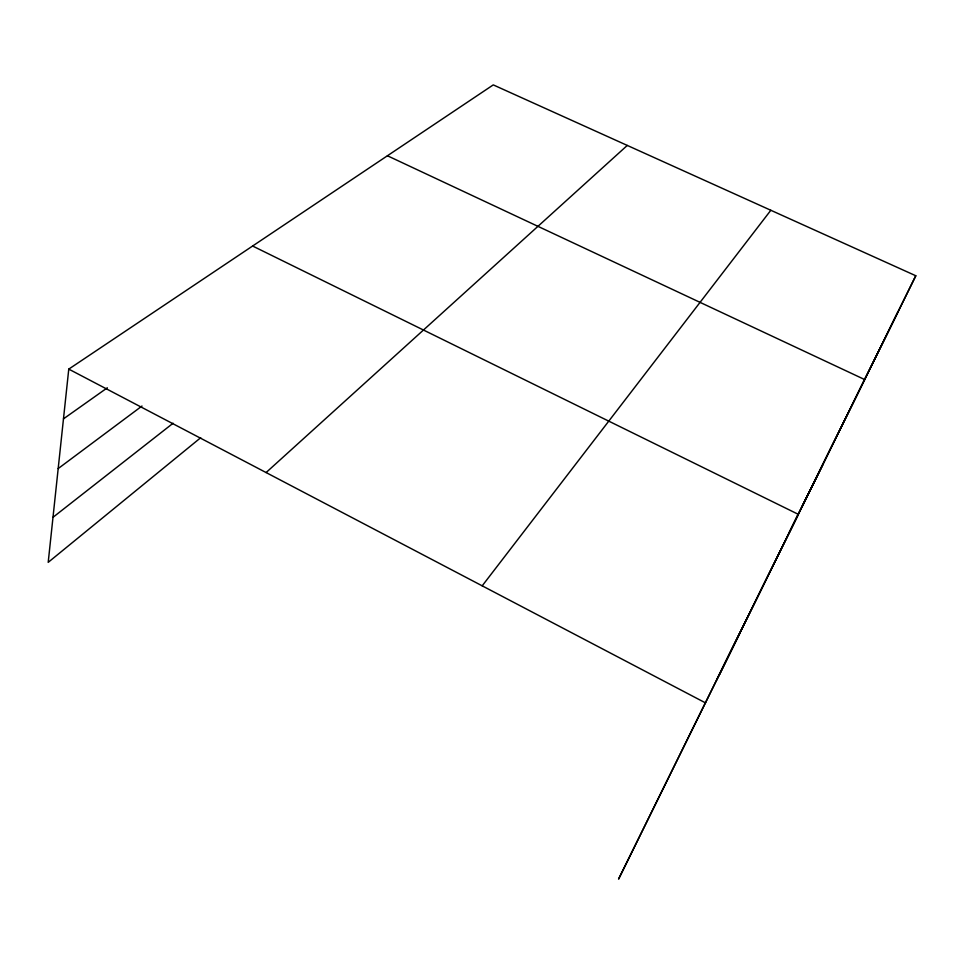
<?xml version="1.0" encoding="UTF-8"?>
<svg xmlns="http://www.w3.org/2000/svg" width="964" height="964" viewBox="0 0 964 964"><rect width="100%" height="100%" fill="white"/><g stroke="black" fill="none" stroke-linecap="round" stroke-linejoin="round"><path stroke-width="1.45" d="M898.123 311.565L618.575 879.108L915.8 275.752L493.267 84.892L68.769 369.116L48.2 562.349L200.705 437.716M788.781 533.429L915.8 275.752M716.601 679.994L798.373 514.366L252.616 246.025M802.446 505.955L822.81 464.708M718.975 675.547L740.364 632.227M482.193 585.835L770.826 210.273M266.1 472.553L627.275 145.431M52.996 517.307L173.098 423.232M58.189 468.576L141.997 406.037M63.479 418.858L107.353 387.793M387.432 155.758L864.708 379.575M68.769 369.116L705.564 702.925"/></g></svg>
